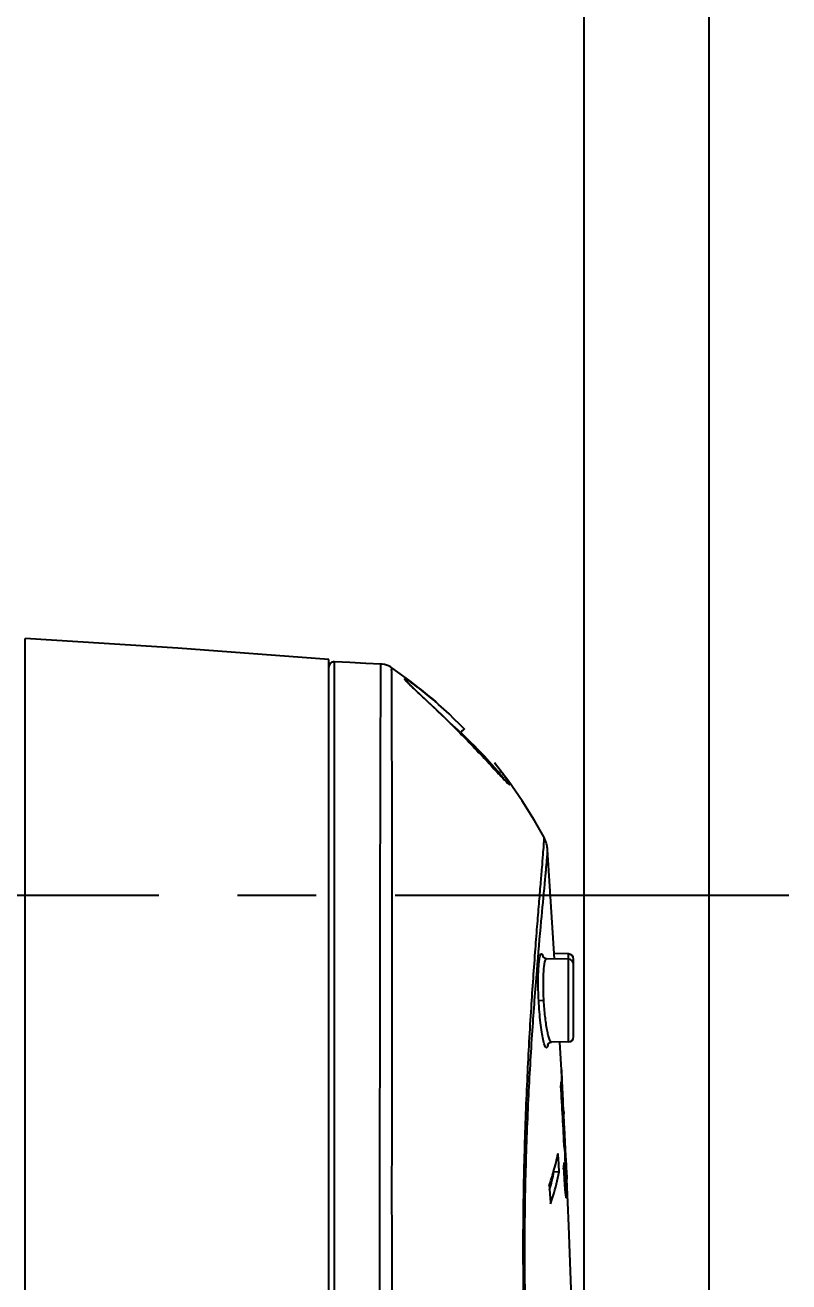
# Model space of a CAD drawing. Header units: millimetres. Extents: x 5828 to 6704, y 123 to 421.
# Drawn here: x 6455.35 to 6458.99, y 273.53 to 279.51 of the extents above; entities that cross this region are included whole.
import ezdxf

# ---------------------------------------------------------------- set-up
doc = ezdxf.new("R2010")
doc.units = ezdxf.units.MM
doc.linetypes.add('CENTER', pattern=[0.6, 0.375, -0.075, 0.075, -0.075])
for name, color, linetype in [('中心线', 7, 'Continuous'), ('外形图', 7, 'Continuous'), ('尺寸标注', 7, 'Continuous')]:
    doc.layers.add(name, color=color, linetype=linetype)
doc.styles.add('微软雅黑', font='msyh.ttc', dxfattribs={"height": 1.5})
doc.dimstyles.new('尺寸标注_1_20比例', dxfattribs={"dimtxt": 1.5, "dimasz": 1.25, "dimexe": 0.5, "dimexo": 0.4, "dimgap": 0.5, "dimtad": 1, "dimdec": 1, "dimlfac": 20, "dimdsep": 46, "dimtxsty": '微软雅黑', "dimcen": 0.09, "dimadec": 0, "dimazin": 0, "dimtp": 0.01, "dimtm": 0.01, "dimtfac": 1, "dimtdec": 1, "dimtofl": 0, "dimtmove": 0, "dimatfit": 3, "dimfxl": 1, "dimtolj": 1, "dimarcsym": 0})

# ---------------------------------------------------------------- blocks, each defined once
blk = doc.blocks.new('*D1094')
at = {"layer": 'Defpoints', "color": 0}
for p in [(6458.0147, 282.1502), (6446.1521, 270.8153), (6458.0147, 270.6863)]:
    blk.add_point(p, dxfattribs=at)
at = {"layer": '尺寸标注', "color": 0, "lineweight": -2}
for p, q in [((6446.1521, 271.2153), (6446.1521, 282.6502)), ((6458.0147, 271.0863), (6458.0147, 282.6502)), ((6447.4021, 282.1502), (6456.7647, 282.1502))]:
    blk.add_line(p, q, dxfattribs=at)
at = {"layer": '尺寸标注', "color": 0}
for points in [[(6447.4021, 282.3585), (6447.4021, 281.9418), (6446.1521, 282.1502)], [(6456.7647, 281.9418), (6456.7647, 282.3585), (6458.0147, 282.1502)]]:
    blk.add_solid(points, dxfattribs=at)
at = {"layer": '尺寸标注', "color": 0, "insert": (6452.2031, 283.4218), "char_height": 1.5, "attachment_point": 5, "style": '微软雅黑'}
blk.add_mtext('\\A1;{\\fAlibaba PuHuiTi 3.0 55 Regular|b0|i0|c134|p18;237.4}', dxfattribs=at)
blk = doc.blocks.new('*D1095')
at = {"layer": 'Defpoints', "color": 0}
for p in [(6458.6099, 287.4405), (6445.5413, 244.9578), (6458.6099, 244.9009)]:
    blk.add_point(p, dxfattribs=at)
at = {"layer": '尺寸标注', "color": 0, "lineweight": -2}
for p, q in [((6445.5413, 245.3578), (6445.5413, 287.9405)), ((6458.6099, 245.3009), (6458.6099, 287.9405)), ((6446.7913, 287.4405), (6457.3599, 287.4405))]:
    blk.add_line(p, q, dxfattribs=at)
at = {"layer": '尺寸标注', "color": 0}
for points in [[(6446.7913, 287.6488), (6446.7913, 287.2322), (6445.5413, 287.4405)], [(6457.3599, 287.2322), (6457.3599, 287.6488), (6458.6099, 287.4405)]]:
    blk.add_solid(points, dxfattribs=at)
at = {"layer": '尺寸标注', "color": 0, "insert": (6451.8537, 288.7121), "char_height": 1.5, "attachment_point": 5, "style": '微软雅黑'}
blk.add_mtext('\\A1;{\\fAlibaba PuHuiTi 3.0 55 Regular|b0|i0|c134|p18;260}', dxfattribs=at)

msp = doc.modelspace()

# ---------------------------------------------------------------- linework, layer by layer
at = {"layer": '中心线', "linetype": 'CENTER', "ltscale": 5}
msp.add_line((6458.9889, 275.3693), (6445.0104, 275.3693), dxfattribs=at)
at = {"layer": '外形图', "linetype": 'ByBlock'}
for p, q in [((6455.353, 269.7151), (6455.353, 276.5913)), ((6456.7991, 261.0654), (6456.7991, 276.4926)), ((6456.8254, 264.5621), (6456.8254, 276.481)), ((6457.1842, 276.3907), (6457.098, 276.4529)), ((6457.2666, 276.325), (6457.1842, 276.3907)), ((6457.1983, 276.3588), (6457.1921, 276.3647)), ((6457.2088, 276.3489), (6457.1983, 276.3588)), ((6457.2705, 276.2911), (6457.2088, 276.3489)), ((6457.2954, 276.2676), (6457.2705, 276.2911)), ((6457.3161, 276.248), (6457.2954, 276.2676)), ((6457.3383, 276.2266), (6457.3161, 276.248)), ((6457.3639, 276.2017), (6457.3383, 276.2266)), ((6457.3839, 276.182), (6457.3639, 276.2017)), ((6457.404, 276.162), (6457.3839, 276.182)), ((6457.4259, 276.1399), (6457.404, 276.162)), ((6457.4463, 276.1585), (6457.4432, 276.1618)), ((6457.4483, 276.1172), (6457.4259, 276.1399)), ((6457.4688, 276.096), (6457.4483, 276.1172)), ((6457.4877, 276.0764), (6457.4688, 276.096)), ((6457.5133, 276.0494), (6457.4877, 276.0764)), ((6457.5431, 276.0177), (6457.5133, 276.0494)), ((6457.6191, 275.9361), (6457.6078, 275.9481)), ((6457.6255, 275.9293), (6457.6191, 275.9361)), ((6457.6311, 275.9235), (6457.6255, 275.9293)), ((6457.8739, 275.0674), (6457.8402, 275.5864)), ((6457.9396, 275.0913), (6457.8723, 275.0924)), ((6457.9396, 274.6724), (6457.9396, 275.0913)), ((6457.9396, 275.0663), (6457.8356, 275.0681)), ((6457.9641, 274.6974), (6457.9641, 275.0663)), ((6457.8225, 274.8693), (6457.7981, 274.8681)), ((6457.9396, 274.6724), (6457.8591, 274.671)), ((6457.9063, 274.5395), (6457.899, 274.6717)), ((6457.907, 274.4617), (6457.9058, 274.4827)), ((6457.9063, 274.5395), (6457.9063, 274.5396)), ((6457.9106, 274.4581), (6457.9096, 274.4581)), ((6457.9096, 274.458), (6457.9096, 274.4578)), ((6457.9096, 274.4578), (6457.9097, 274.4542)), ((6457.9164, 274.3468), (6457.9108, 274.4541)), ((6457.9135, 274.376), (6457.9146, 274.376)), ((6457.9135, 274.3759), (6457.9137, 274.3724)), ((6457.9204, 274.2665), (6457.9203, 274.2675)), ((6457.9211, 274.2502), (6457.9203, 274.2675)), ((6457.9254, 274.1619), (6457.9204, 274.2665)), ((6457.9202, 274.1651), (6457.9228, 274.1651)), ((6457.9202, 274.165), (6457.9216, 274.137)), ((6457.9241, 274.1396), (6457.9228, 274.1651)), ((6457.9242, 274.1371), (6457.9241, 274.1396)), ((6457.9269, 274.131), (6457.9253, 274.1619)), ((6457.9269, 274.1305), (6457.9269, 274.131)), ((6457.9283, 274.1021), (6457.9269, 274.1305)), ((6457.9274, 274.1039), (6457.9275, 274.102)), ((6457.9275, 274.1018), (6457.9283, 274.1019)), ((6457.9283, 274.1019), (6457.9283, 274.1021)), ((6457.8707, 274.0552), (6457.8703, 274.061)), ((6457.8707, 274.0552), (6457.8958, 274.0549)), ((6457.9191, 274.0226), (6457.9249, 274.0227)), ((6457.9322, 274.0191), (6457.9322, 274.0194))]:
    msp.add_line(p, q, dxfattribs=at)
for points in [[(6456.7991, 276.4926), (6456.0807, 276.5466), (6455.353, 276.5913)], [(6456.8254, 276.481), (6456.8246, 276.4811), (6456.821, 276.4809), (6456.8174, 276.4801), (6456.814, 276.4789), (6456.8108, 276.4772), (6456.8079, 276.4751), (6456.8054, 276.4726), (6456.8032, 276.4697), (6456.8015, 276.4665), (6456.8002, 276.4632), (6456.7994, 276.4597), (6456.7991, 276.4561)], [(6457.0459, 276.4704), (6456.9757, 276.4737), (6456.899, 276.4774), (6456.8254, 276.481)], [(6457.0981, 276.453), (6457.0921, 276.4568), (6457.0829, 276.4615), (6457.0734, 276.4653), (6457.0635, 276.4681), (6457.0534, 276.4698), (6457.0459, 276.4704)], [(6457.2768, 276.3167), (6457.2573, 276.3326), (6457.2399, 276.3466), (6457.2241, 276.3588), (6457.2101, 276.3692), (6457.198, 276.378), (6457.1874, 276.3854), (6457.178, 276.3915), (6457.1695, 276.3967), (6457.1614, 276.401)], [(6457.1921, 276.3647), (6457.1866, 276.37), (6457.1841, 276.3725), (6457.1818, 276.3748), (6457.1796, 276.3769), (6457.1777, 276.3789), (6457.1759, 276.3808), (6457.1742, 276.3825), (6457.1728, 276.384), (6457.1715, 276.3854), (6457.1704, 276.3866), (6457.1695, 276.3876), (6457.1688, 276.3885), (6457.1682, 276.3892), (6457.1679, 276.3896), (6457.1678, 276.3897)], [(6457.3217, 276.2779), (6457.2984, 276.2983), (6457.2768, 276.3167)], [(6457.4432, 276.1618), (6457.4208, 276.1845), (6457.3959, 276.209), (6457.371, 276.2329), (6457.3461, 276.2559), (6457.3217, 276.2779)], [(6457.6078, 275.9481), (6457.5848, 275.9729), (6457.5796, 275.9785), (6457.5431, 276.0177)], [(6457.8222, 275.6481), (6457.7779, 275.7262), (6457.719, 275.8201), (6457.6552, 275.9117), (6457.5874, 275.9997)], [(6457.6502, 275.905), (6457.6502, 275.905), (6457.6502, 275.905), (6457.6499, 275.9052), (6457.6495, 275.9056), (6457.6488, 275.9061), (6457.648, 275.9068), (6457.6471, 275.9077), (6457.6459, 275.9087), (6457.6447, 275.9099), (6457.6432, 275.9113), (6457.6416, 275.9128), (6457.6399, 275.9146), (6457.6379, 275.9165), (6457.6358, 275.9186), (6457.6336, 275.9209), (6457.6311, 275.9235)], [(6457.8402, 275.5864), (6457.84, 275.5898), (6457.8395, 275.594), (6457.8389, 275.5986), (6457.838, 275.6038), (6457.8368, 275.6095), (6457.8353, 275.6157), (6457.8333, 275.6224), (6457.8308, 275.6296), (6457.8277, 275.6373), (6457.8237, 275.6456), (6457.8223, 275.6482)], [(6457.8356, 275.0681), (6457.8336, 275.0682), (6457.8297, 275.069), (6457.8263, 275.0702), (6457.8236, 275.0718), (6457.8216, 275.0734), (6457.8202, 275.0748), (6457.8193, 275.0759), (6457.8189, 275.0765), (6457.8188, 275.0767)], [(6457.8411, 274.6609), (6457.841, 274.6607), (6457.8411, 274.6609), (6457.8416, 274.6617), (6457.8424, 274.6629), (6457.8438, 274.6645), (6457.8458, 274.6663), (6457.8484, 274.6681), (6457.8516, 274.6696), (6457.8554, 274.6706), (6457.859, 274.671)], [(6457.7701, 262.4289), (6457.8329, 263.2818), (6457.8882, 264.2225), (6457.9338, 265.2267), (6457.9694, 266.2809), (6457.9949, 267.3695), (6458.0107, 268.4765), (6458.0174, 269.5867), (6458.0147, 270.6863), (6458.0016, 271.7631), (6457.9774, 272.8044), (6457.9419, 273.7976), (6457.9322, 274.0191)]]:
    msp.add_lwpolyline(points, dxfattribs=at)
for centre, radius, start, end in [((6455.9819, 274.768), 2.0187, 48.64054, 49.00781), ((6455.9398, 274.5361), 2.1901, 47.99495, 48.97051), ((6455.9149, 274.5084), 2.2274, 47.26018, 47.99661), ((6457.9391, 275.0663), 0.025, 0, 89), ((6457.7176, 275.0455), 0.107, 17.15143, 17.77522), ((6457.6995, 275.04), 0.1259, 15.93946, 17.13481), ((6457.9391, 275.0413), 0.025, 0, 89), ((6457.718, 274.685), 0.1266, 348.85537, 350.00662), ((6457.9391, 274.6974), 0.025, 271, 0), ((6457.3917, 274.5157), 0.5152, 353.96769, 356.33246), ((6400.6071, 271.1871), 57.3904, 2.97427, 3.270772), ((6400.522, 271.2525), 57.4746, 2.904738, 3.200813), ((6472.2125, 275.1059), 14.3176, 182.60893, 182.92233), ((6456.7187, 274.3841), 1.1963, 344.06655, 348.29338), ((6456.6251, 274.1199), 1.3009, 0.49112, 1.85021), ((6456.6645, 274.1922), 1.2581, 354.34222, 355.75959), ((6456.6616, 274.4004), 1.2558, 340.84894, 344.06989), ((6456.7028, 274.2928), 1.1919, 344.19592, 348.50043)]:
    msp.add_arc(centre, radius, start, end, dxfattribs=at)
for points, knots in [([(6457.0473, 264.729), (6457.048, 265.2938), (6457.0479, 266.4207), (6457.0463, 267.8277), (6457.046, 268.9495), (6457.0444, 269.7881), (6457.0471, 270.6253), (6457.0437, 271.3221), (6457.046, 271.8792), (6457.0442, 272.2968), (6457.0458, 272.7154), (6457.0424, 273.277), (6457.0419, 273.836), (6457.0424, 274.385), (6457.0427, 274.7733), (6457.0428, 275.1351), (6457.0433, 275.4637), (6457.0445, 275.7139), (6457.0452, 275.893), (6457.0455, 276.01), (6457.0456, 276.1146), (6457.0456, 276.2063), (6457.0457, 276.2847), (6457.0457, 276.3494), (6457.0459, 276.3946), (6457.0459, 276.4236), (6457.0461, 276.44), (6457.0458, 276.4526), (6457.0465, 276.4622), (6457.0452, 276.4669), (6457.0465, 276.4702), (6457.0459, 276.4704)], [0, 0, 0, 0, 0.144309, 0.287938, 0.359501, 0.430916, 0.502207, 0.573404, 0.608975, 0.644542, 0.680097, 0.715936, 0.788024, 0.822935, 0.856212, 0.887221, 0.915379, 0.94017, 0.951158, 0.961138, 0.970062, 0.977886, 0.984573, 0.99009, 0.994409, 0.996112, 0.997509, 0.998597, 0.999375, 0.999843, 1, 1, 1, 1]), ([(6457.098, 264.73), (6457.0975, 265.0111), (6457.0966, 265.5727), (6457.0987, 266.6935), (6457.0973, 267.8119), (6457.0985, 268.9277), (6457.0972, 269.7621), (6457.0996, 270.4564), (6457.0984, 271.0112), (6457.0975, 271.427), (6457.1003, 271.8427), (6457.0967, 272.1889), (6457.0971, 272.4658), (6457.1003, 272.7443), (6457.0984, 273.0955), (6457.1011, 273.5183), (6457.0988, 273.9382), (6457.1005, 274.3471), (6457.1005, 274.7376), (6457.0999, 275.1021), (6457.0996, 275.4336), (6457.0998, 275.6864), (6457.0998, 275.8676), (6457.0997, 275.9861), (6457.0993, 276.0921), (6457.0988, 276.1851), (6457.0984, 276.2646), (6457.0982, 276.3302), (6457.0981, 276.376), (6457.0981, 276.4054), (6457.098, 276.4221), (6457.0983, 276.4348), (6457.0975, 276.4447), (6457.0989, 276.4492), (6457.0975, 276.4528), (6457.0981, 276.453)], [0, 0, 0, 0, 0.071936, 0.143726, 0.286819, 0.358128, 0.429285, 0.500329, 0.535819, 0.571273, 0.606732, 0.642186, 0.659874, 0.6776, 0.71345, 0.74976, 0.785791, 0.820892, 0.854418, 0.88571, 0.914168, 0.939265, 0.950403, 0.960527, 0.969586, 0.977533, 0.984326, 0.98993, 0.994318, 0.996049, 0.997469, 0.998574, 0.999366, 0.999841, 1, 1, 1, 1]), ([(6457.1607, 276.3978), (6457.1605, 276.3984), (6457.1604, 276.4006), (6457.1626, 276.3996), (6457.1634, 276.3993)], [0, 0, 0, 0, 0.402134, 1, 1, 1, 1]), ([(6457.1648, 276.3921), (6457.1643, 276.3927), (6457.1628, 276.3945), (6457.1613, 276.3964), (6457.1607, 276.3978)], [0, 0, 0, 0, 0.324494, 1, 1, 1, 1]), ([(6457.1634, 276.3993), (6457.1692, 276.3974), (6457.1831, 276.3881), (6457.1968, 276.3789), (6457.2053, 276.3728)], [0, 0, 0, 0, 0.366445, 1, 1, 1, 1]), ([(6457.4038, 276.1619), (6457.3597, 276.2061), (6457.2951, 276.268), (6457.2158, 276.3421), (6457.1818, 276.3736), (6457.1687, 276.3877)], [0, 0, 0, 0, 0.574141, 0.822532, 1, 1, 1, 1]), ([(6457.2053, 276.3728), (6457.2129, 276.3672), (6457.2474, 276.3414), (6457.2806, 276.3139), (6457.306, 276.2917)], [0, 0, 0, 0, 0.218023, 1, 1, 1, 1]), ([(6457.4038, 276.1619), (6457.4038, 276.162), (6457.4039, 276.162), (6457.404, 276.162), (6457.404, 276.162)], [0, 0, 0, 0, 0.667707, 1, 1, 1, 1]), ([(6457.4038, 276.1619), (6457.4526, 276.1131), (6457.5206, 276.0419), (6457.6008, 275.9555), (6457.6339, 275.9194), (6457.6482, 275.9059)], [0, 0, 0, 0, 0.585753, 0.833406, 1, 1, 1, 1]), ([(6457.4432, 276.1618), (6457.4434, 276.1615), (6457.4413, 276.1599), (6457.4396, 276.157), (6457.4334, 276.1513), (6457.4292, 276.1469), (6457.4266, 276.1443)], [0, 0, 0, 0, 0.045854, 0.213652, 0.543233, 1, 1, 1, 1]), ([(6457.4266, 276.1443), (6457.4705, 276.1038), (6457.5309, 276.0436), (6457.5983, 275.9668), (6457.6252, 275.9338), (6457.6348, 275.9197)], [0, 0, 0, 0, 0.584698, 0.832674, 1, 1, 1, 1]), ([(6457.6524, 275.9021), (6457.6535, 275.9012), (6457.6554, 275.8997), (6457.6574, 275.8981), (6457.6596, 275.8976), (6457.6593, 275.9009), (6457.657, 275.9046), (6457.6527, 275.9124), (6457.6462, 275.9221), (6457.6338, 275.94), (6457.6141, 275.9662), (6457.5969, 275.9879), (6457.5874, 275.9997)], [0, 0, 0, 0, 0.032307, 0.052589, 0.061835, 0.071816, 0.108453, 0.172719, 0.262845, 0.376136, 0.659812, 1, 1, 1, 1]), ([(6457.8222, 275.6481), (6457.8228, 275.6472), (6457.8225, 275.6433), (6457.8226, 275.6358), (6457.8218, 275.6237), (6457.8203, 275.5993), (6457.8171, 275.5582), (6457.812, 275.4965), (6457.8055, 275.4186), (6457.7978, 275.3251), (6457.789, 275.2168), (6457.7757, 275.0456), (6457.7586, 274.8017), (6457.7408, 274.4786), (6457.7275, 274.1222), (6457.7214, 273.7433), (6457.7253, 273.3533), (6457.7393, 272.9625), (6457.7646, 272.5751), (6457.7839, 272.1899), (6457.8016, 271.804), (6457.822, 271.2878), (6457.8404, 270.6406), (6457.8555, 269.8616), (6457.8632, 268.8182), (6457.858, 267.5092), (6457.8229, 265.9344), (6457.78, 264.8832), (6457.7518, 264.3573)], [0, 0, 0, 0, 0.000296, 0.000975, 0.002038, 0.003479, 0.007482, 0.012972, 0.019913, 0.028242, 0.037884, 0.048756, 0.073853, 0.102798, 0.134679, 0.168544, 0.203408, 0.238232, 0.272343, 0.306478, 0.340664, 0.374911, 0.443632, 0.512584, 0.581779, 0.720679, 0.860154, 1, 1, 1, 1]), ([(6457.7649, 264.3576), (6457.7949, 264.8786), (6457.8399, 265.9201), (6457.8753, 267.4803), (6457.8801, 268.7771), (6457.8712, 269.8106), (6457.8562, 270.582), (6457.8336, 271.3503), (6457.8054, 271.9884), (6457.7799, 272.4971), (6457.7544, 272.8797), (6457.736, 273.2658), (6457.7301, 273.6527), (6457.7346, 274.0308), (6457.7478, 274.3879), (6457.7666, 274.7128), (6457.788, 274.9957), (6457.8084, 275.2283), (6457.8234, 275.3874), (6457.8325, 275.4845), (6457.8371, 275.5333), (6457.8393, 275.5654), (6457.8406, 275.5813), (6457.8402, 275.5864)], [0, 0, 0, 0, 0.139329, 0.278269, 0.416603, 0.485506, 0.55416, 0.622579, 0.690695, 0.724684, 0.758545, 0.793048, 0.827853, 0.86185, 0.89397, 0.923236, 0.948729, 0.969716, 0.985569, 0.991393, 0.995752, 0.998628, 1, 1, 1, 1]), ([(6457.7981, 274.8681), (6457.7963, 274.9025), (6457.7951, 274.9517), (6457.7966, 275.0128), (6457.7986, 275.0442), (6457.8012, 275.0645), (6457.8031, 275.0756), (6457.8054, 275.0839), (6457.8074, 275.0892), (6457.8108, 275.0924), (6457.8147, 275.0899), (6457.817, 275.085), (6457.8187, 275.0808), (6457.8195, 275.0782)], [0, 0, 0, 0, 0.425582, 0.607715, 0.755149, 0.813324, 0.860106, 0.895088, 0.918313, 0.931708, 0.944405, 0.966423, 1, 1, 1, 1]), ([(6457.8225, 274.8693), (6457.821, 274.8947), (6457.8195, 274.9418), (6457.8206, 275.0027), (6457.8251, 275.0435), (6457.8295, 275.0622), (6457.8337, 275.0681), (6457.8356, 275.0681)], [0, 0, 0, 0, 0.377894, 0.697997, 0.912963, 0.971698, 1, 1, 1, 1]), ([(6457.8422, 274.6605), (6457.8416, 274.6576), (6457.8404, 274.6529), (6457.8385, 274.6474), (6457.835, 274.644), (6457.8309, 274.6465), (6457.8284, 274.6516), (6457.8251, 274.6595), (6457.8219, 274.6704), (6457.8172, 274.6904), (6457.8117, 274.7217), (6457.8037, 274.7832), (6457.8002, 274.8331), (6457.7981, 274.8681)], [0, 0, 0, 0, 0.035463, 0.058969, 0.072539, 0.085614, 0.108214, 0.142529, 0.188723, 0.246345, 0.392943, 0.57441, 1, 1, 1, 1]), ([(6457.859, 274.671), (6457.857, 274.6709), (6457.8523, 274.6767), (6457.8481, 274.6877), (6457.8428, 274.7062), (6457.8355, 274.7416), (6457.8278, 274.7968), (6457.8239, 274.8438), (6457.8225, 274.8693)], [0, 0, 0, 0, 0.030044, 0.090616, 0.183714, 0.306814, 0.625153, 1, 1, 1, 1]), ([(6457.9063, 274.5396), (6457.9059, 274.5396), (6457.907, 274.537), (6457.9061, 274.534), (6457.9069, 274.5271), (6457.907, 274.5182), (6457.9075, 274.5065), (6457.9083, 274.4862), (6457.909, 274.4697), (6457.9096, 274.458)], [0, 0, 0, 0, 0.01596, 0.06298, 0.1414, 0.25189, 0.39472, 0.568621, 1, 1, 1, 1]), ([(6457.91, 274.4581), (6457.9094, 274.4694), (6457.9081, 274.4965), (6457.9071, 274.5237), (6457.9063, 274.5395)], [0, 0, 0, 0, 0.415745, 1, 1, 1, 1]), ([(6457.9137, 274.3724), (6457.9139, 274.373), (6457.9142, 274.3742), (6457.9145, 274.3754), (6457.9146, 274.376)], [0, 0, 0, 0, 0.505681, 1, 1, 1, 1]), ([(6457.9164, 274.3468), (6457.9165, 274.3449), (6457.9167, 274.3396), (6457.917, 274.3342), (6457.9171, 274.3308)], [0, 0, 0, 0, 0.356091, 1, 1, 1, 1]), ([(6457.9211, 274.2505), (6457.921, 274.2521), (6457.9208, 274.2575), (6457.9206, 274.2628), (6457.9204, 274.2665)], [0, 0, 0, 0, 0.313311, 1, 1, 1, 1]), ([(6457.9216, 274.137), (6457.9223, 274.1243), (6457.9233, 274.1051), (6457.9245, 274.0797), (6457.9253, 274.0611), (6457.9255, 274.0455), (6457.9262, 274.0327), (6457.9251, 274.0273), (6457.9257, 274.0227), (6457.9249, 274.0227)], [0, 0, 0, 0, 0.333067, 0.502483, 0.669483, 0.816453, 0.922852, 0.979504, 1, 1, 1, 1]), ([(6457.9283, 273.9317), (6457.9296, 273.9317), (6457.9292, 273.939), (6457.9308, 273.9469), (6457.9304, 273.9656), (6457.9303, 273.9898), (6457.9292, 274.022), (6457.9274, 274.0717), (6457.9255, 274.1107), (6457.9242, 274.1371)], [0, 0, 0, 0, 0.019747, 0.068094, 0.150114, 0.272135, 0.43123, 0.614988, 1, 1, 1, 1]), ([(6457.9165, 274.0681), (6457.9174, 274.051), (6457.9188, 274.0259), (6457.921, 273.9937), (6457.9225, 273.9726), (6457.9241, 273.9558), (6457.9253, 273.9425), (6457.927, 273.9365), (6457.9274, 273.9317), (6457.9283, 273.9317)], [0, 0, 0, 0, 0.375701, 0.549454, 0.705996, 0.835285, 0.927288, 0.981304, 1, 1, 1, 1]), ([(6457.9249, 274.0227), (6457.9244, 274.0227), (6457.9245, 274.0261), (6457.9234, 274.0299), (6457.9229, 274.0385), (6457.9217, 274.0525), (6457.9206, 274.0733), (6457.9196, 274.0903), (6457.9192, 274.0991)], [0, 0, 0, 0, 0.021556, 0.08913, 0.195634, 0.331461, 0.653942, 1, 1, 1, 1]), ([(6457.9275, 274.102), (6457.9281, 274.0905), (6457.9289, 274.0742), (6457.9301, 274.0538), (6457.9307, 274.0415), (6457.9315, 274.0322), (6457.9314, 274.0249), (6457.9326, 274.0218), (6457.9317, 274.0191), (6457.9322, 274.0191)], [0, 0, 0, 0, 0.414799, 0.590624, 0.739205, 0.855153, 0.936791, 0.984556, 1, 1, 1, 1]), ([(6457.8542, 273.9019), (6457.8585, 273.9146), (6457.8749, 273.9649), (6457.888, 274.0162), (6457.8958, 274.0549)], [0, 0, 0, 0, 0.253195, 1, 1, 1, 1])]:
    msp.add_open_spline(points, degree=3, knots=knots, dxfattribs=at)
for points in [[(6457.1687, 276.3877), (6457.1673, 276.3892), (6457.166, 276.3906), (6457.1648, 276.3921)], [(6457.6482, 275.9059), (6457.6496, 275.9046), (6457.651, 275.9033), (6457.6524, 275.9021)], [(6457.9146, 274.376), (6457.9131, 274.4033), (6457.9111, 274.4307), (6457.9106, 274.4581)], [(6457.9203, 274.2675), (6457.9192, 274.2886), (6457.9182, 274.3098), (6457.9171, 274.3309)], [(6457.8958, 274.0549), (6457.894, 274.0837), (6457.8921, 274.1125), (6457.8902, 274.1414)], [(6457.926, 274.131), (6457.9264, 274.122), (6457.9269, 274.113), (6457.9274, 274.1039)], [(6457.8478, 273.9884), (6457.85, 273.9596), (6457.8521, 273.9307), (6457.8542, 273.9019)]]:
    msp.add_open_spline(points, degree=3, dxfattribs=at)

# ---------------------------------------------------------------- dimensions: what is measured, and where the dimension line sits
at = {"layer": '尺寸标注'}
for base, p1, p2, text, picture, middle in [((6458.6099, 287.4405), (6445.5413, 244.9578), (6458.6099, 244.9009), '{\\fAlibaba PuHuiTi 3.0 55 Regular|b0|i0|c134|p18;260}', '*D1095', (6451.8537, 287.4405)), ((6458.0147, 282.1502), (6446.1521, 270.8153), (6458.0147, 270.6863), '{\\fAlibaba PuHuiTi 3.0 55 Regular|b0|i0|c134|p18;237.4}', '*D1094', (6452.2031, 282.1502))]:
    dim = msp.add_linear_dim(base=base, p1=p1, p2=p2, text=text, dimstyle='尺寸标注_1_20比例', dxfattribs=at)
    dim.commit()
    dim.dimension.update_dxf_attribs({"geometry": picture, "text_midpoint": middle, "dimtype": 160})

doc.saveas('drawing.dxf')
